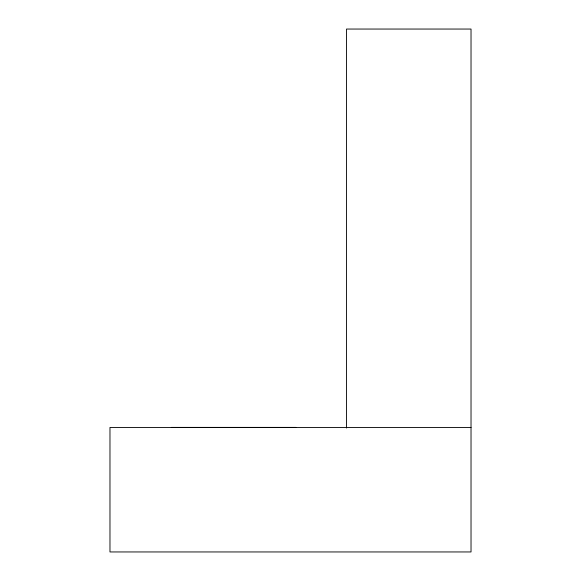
<?xml version="1.0" encoding="UTF-8"?>
<svg xmlns="http://www.w3.org/2000/svg" width="581" height="581" viewBox="0 0 581 581"><rect width="100%" height="100%" fill="white"/><g stroke="black" fill="none" stroke-linecap="round" stroke-linejoin="round"><path stroke-width="0.87" d="M171.315 427.391L295.816 427.391M471.024 427.449L109.976 427.449L109.976 551.95L471.024 551.95L471.024 29.05L346.523 29.05L346.523 428.059"/></g></svg>
